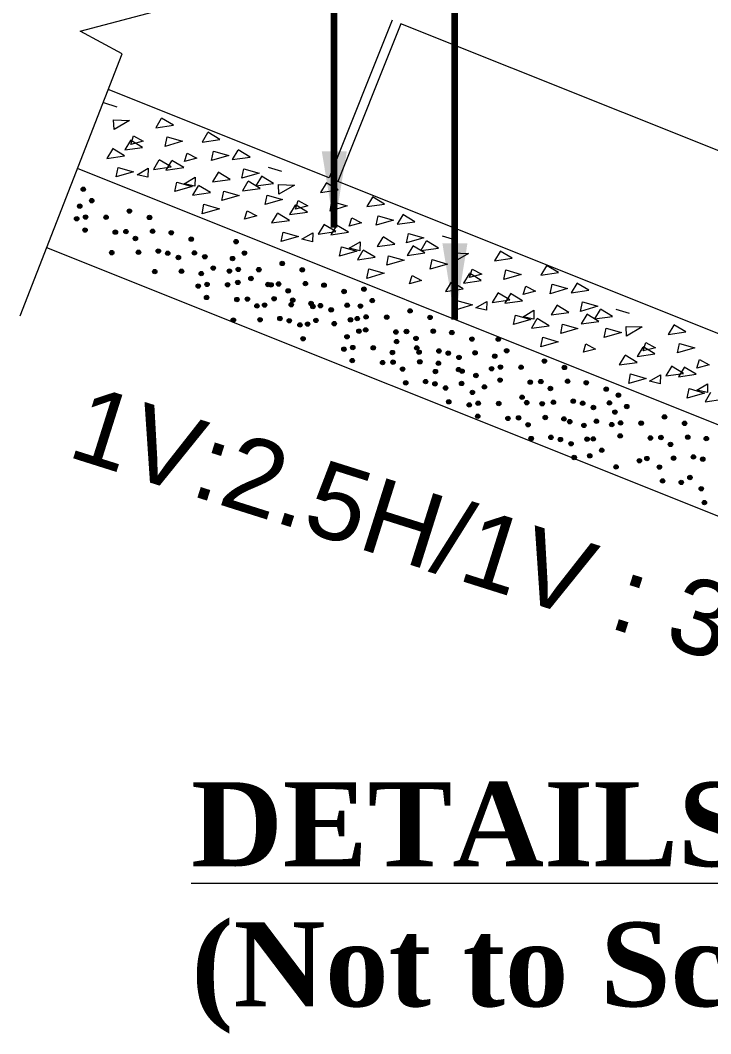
# Model space of a CAD drawing. Header units: inches. Extents: x -8940 to 26362, y -28010 to 990.
# Drawn here: x 4288.3 to 4296.44, y -23327.25 to -23315.3 of the extents above; entities that cross this region are included whole.
import ezdxf

# ---------------------------------------------------------------- set-up
doc = ezdxf.new("R2010")
doc.units = ezdxf.units.IN
doc.header["$MEASUREMENT"] = 0
doc.layers.add('LINE', color=7, linetype='Continuous')
doc.styles.add('Arial B heading -200', font='arialbd.ttf', dxfattribs={"height": 0.6})
doc.styles.get("Standard").update_dxf_attribs({"font": 'arial.ttf'})
doc.dimstyles.get("Standard").update_dxf_attribs({"dimtxt": 0.18, "dimasz": 0.18, "dimexe": 0.18, "dimexo": 0.0625, "dimgap": 0.09, "dimtad": 0, "dimtih": 1, "dimtoh": 1, "dimdec": 4, "dimzin": 0, "dimdsep": 46, "dimtxsty": 'Standard', "dimcen": 0.09, "dimadec": 0, "dimazin": 0, "dimtfac": 1, "dimtdec": 4, "dimtofl": 0, "dimtmove": 0, "dimatfit": 3, "dimfxl": 1, "dimtolj": 1, "dimtzin": 0, "dimarcsym": 0})

msp = doc.modelspace()

# ---------------------------------------------------------------- hatches: boundary and pattern name
at = {"layer": 'LINE', "lineweight": 20, "ltscale": 0.5}
for points in [[(4289.071372, -23317.296235, -1), (4289.019928, -23317.296235, -1)], [(4289.170561, -23317.430285, -1), (4289.119116, -23317.430285, -1)], [(4289.029967, -23317.495123, -1), (4288.978522, -23317.495123, -1)], [(4289.612927, -23317.563593, -1), (4289.565863, -23317.54282, -1)], [(4288.993296, -23317.64261, -1), (4288.941852, -23317.64261, -1)], [(4289.097749, -23317.622998, -1), (4289.046305, -23317.622998, -1)], [(4289.340075, -23317.626092, -1), (4289.28863, -23317.626092, -1)], [(4289.849479, -23317.638597, -1), (4289.802415, -23317.617824, -1)], [(4289.092485, -23317.77666, -1), (4289.04104, -23317.77666, -1)], [(4289.446814, -23317.811349, -1), (4289.39975, -23317.790576, -1)], [(4289.571329, -23317.805508, -1), (4289.524265, -23317.784735, -1)], [(4289.886094, -23317.801284, -1), (4289.839029, -23317.780511, -1)], [(4290.105702, -23317.818865, -1), (4290.058638, -23317.798092, -1)], [(4289.683366, -23317.886352, -1), (4289.636302, -23317.865579, -1)], [(4290.342255, -23317.893868, -1), (4290.29519, -23317.873095, -1)], [(4290.871609, -23317.913147, -1), (4290.820164, -23317.913147, -1)], [(4289.405216, -23318.053263, -1), (4289.358152, -23318.03249, -1)], [(4289.71998, -23318.04904, -1), (4289.672916, -23318.028267, -1)], [(4289.953543, -23318.035005, -1), (4289.906479, -23318.014233, -1)], [(4290.378869, -23318.056555, -1), (4290.331805, -23318.035783, -1)], [(4290.970797, -23318.047198, -1), (4290.919352, -23318.047198, -1)], [(4290.064104, -23318.060779, -1), (4290.01704, -23318.040006, -1)], [(4290.190095, -23318.110009, -1), (4290.143031, -23318.089236, -1)], [(4290.503687, -23318.090343, -1), (4290.452242, -23318.090343, -1)], [(4290.830203, -23318.112035, -1), (4290.778758, -23318.112035, -1)], [(4289.911945, -23318.27692, -1), (4289.864881, -23318.256147, -1)], [(4290.226709, -23318.272696, -1), (4290.179645, -23318.251923, -1)], [(4290.602875, -23318.224394, -1), (4290.55143, -23318.224394, -1)], [(4290.793532, -23318.259522, -1), (4290.742088, -23318.259522, -1)], [(4290.897986, -23318.23991, -1), (4290.846541, -23318.23991, -1)], [(4291.140311, -23318.243005, -1), (4291.088866, -23318.243005, -1)], [(4291.413163, -23318.180505, -1), (4291.366099, -23318.159733, -1)], [(4291.649716, -23318.255509, -1), (4291.602651, -23318.234736, -1)], [(4290.462281, -23318.289231, -1), (4290.410836, -23318.289231, -1)], [(4290.892721, -23318.393572, -1), (4290.841276, -23318.393572, -1)], [(4291.045241, -23318.357702, -1), (4290.998177, -23318.336929, -1)], [(4290.42561, -23318.436718, -1), (4290.374166, -23318.436718, -1)], [(4290.530064, -23318.417106, -1), (4290.478619, -23318.417106, -1)], [(4290.772389, -23318.420201, -1), (4290.720944, -23318.420201, -1)], [(4291.24705, -23318.428261, -1), (4291.199986, -23318.407488, -1)], [(4291.281794, -23318.432705, -1), (4291.234729, -23318.411932, -1)], [(4291.371565, -23318.42242, -1), (4291.324501, -23318.401647, -1)], [(4291.483602, -23318.503264, -1), (4291.436538, -23318.482491, -1)], [(4291.68633, -23318.418196, -1), (4291.639266, -23318.397423, -1)], [(4291.905939, -23318.435777, -1), (4291.858874, -23318.415004, -1)], [(4292.142491, -23318.51078, -1), (4292.095427, -23318.490007, -1)], [(4292.378225, -23318.472903, -1), (4292.326781, -23318.472903, -1)], [(4290.524799, -23318.570768, -1), (4290.473354, -23318.570768, -1)], [(4290.879128, -23318.605457, -1), (4290.832064, -23318.584684, -1)], [(4291.003643, -23318.599616, -1), (4290.956579, -23318.578843, -1)], [(4291.318408, -23318.595392, -1), (4291.271344, -23318.574619, -1)], [(4291.538017, -23318.612973, -1), (4291.490953, -23318.5922, -1)], [(4291.753779, -23318.651918, -1), (4291.706715, -23318.631145, -1)], [(4292.477414, -23318.606953, -1), (4292.425969, -23318.606953, -1)], [(4291.11568, -23318.68046, -1), (4291.068616, -23318.659688, -1)], [(4291.205452, -23318.670175, -1), (4291.158388, -23318.649403, -1)], [(4291.520217, -23318.665952, -1), (4291.473152, -23318.645179, -1)], [(4291.774569, -23318.687976, -1), (4291.727505, -23318.667203, -1)], [(4291.864341, -23318.677691, -1), (4291.817277, -23318.656918, -1)], [(4291.990331, -23318.726921, -1), (4291.943267, -23318.706148, -1)], [(4292.179105, -23318.673468, -1), (4292.132041, -23318.652695, -1)], [(4292.33682, -23318.67179, -1), (4292.285375, -23318.67179, -1)], [(4292.91978, -23318.740261, -1), (4292.872716, -23318.719488, -1)], [(4290.83753, -23318.847372, -1), (4290.790466, -23318.826599, -1)], [(4291.152295, -23318.843148, -1), (4291.10523, -23318.822375, -1)], [(4291.385857, -23318.829114, -1), (4291.338793, -23318.808341, -1)], [(4291.496419, -23318.854887, -1), (4291.449355, -23318.834114, -1)], [(4291.712181, -23318.893832, -1), (4291.665117, -23318.873059, -1)], [(4291.811183, -23318.850664, -1), (4291.764119, -23318.829891, -1)], [(4292.026946, -23318.889608, -1), (4291.979882, -23318.868836, -1)], [(4292.220561, -23318.833871, -1), (4292.169116, -23318.833871, -1)], [(4292.300149, -23318.819277, -1), (4292.248705, -23318.819277, -1)], [(4292.404602, -23318.799666, -1), (4292.353158, -23318.799666, -1)], [(4292.646928, -23318.80276, -1), (4292.595483, -23318.80276, -1)], [(4293.156332, -23318.815264, -1), (4293.109268, -23318.794491, -1)], [(4291.622409, -23318.904117, -1), (4291.575345, -23318.883344, -1)], [(4292.319749, -23318.967921, -1), (4292.268305, -23318.967921, -1)], [(4292.399338, -23318.953328, -1), (4292.347893, -23318.953328, -1)], [(4292.753667, -23318.988017, -1), (4292.706603, -23318.967244, -1)], [(4292.878182, -23318.982175, -1), (4292.831118, -23318.961403, -1)], [(4293.192947, -23318.977952, -1), (4293.145882, -23318.957179, -1)], [(4293.412555, -23318.995532, -1), (4293.365491, -23318.97476, -1)], [(4291.659024, -23319.066805, -1), (4291.61196, -23319.046032, -1)], [(4292.179155, -23319.032759, -1), (4292.12771, -23319.032759, -1)], [(4292.762115, -23319.101229, -1), (4292.715051, -23319.080457, -1)], [(4292.990219, -23319.06302, -1), (4292.943155, -23319.042247, -1)], [(4293.649108, -23319.070536, -1), (4293.602043, -23319.049763, -1)], [(4293.961651, -23319.063566, -1), (4293.910207, -23319.063566, -1)], [(4292.142485, -23319.180246, -1), (4292.09104, -23319.180246, -1)], [(4292.246938, -23319.160634, -1), (4292.195493, -23319.160634, -1)], [(4292.489263, -23319.163729, -1), (4292.437818, -23319.163729, -1)], [(4292.712069, -23319.229931, -1), (4292.665005, -23319.209158, -1)], [(4292.998668, -23319.176233, -1), (4292.951604, -23319.15546, -1)], [(4293.026833, -23319.225707, -1), (4292.979769, -23319.204935, -1)], [(4293.260396, -23319.211673, -1), (4293.213332, -23319.1909, -1)], [(4293.370957, -23319.237447, -1), (4293.323893, -23319.216674, -1)], [(4293.685722, -23319.233223, -1), (4293.638658, -23319.21245, -1)], [(4294.06084, -23319.197616, -1), (4294.009395, -23319.197616, -1)], [(4292.241673, -23319.314296, -1), (4292.190228, -23319.314296, -1)], [(4292.596002, -23319.348985, -1), (4292.548938, -23319.328212, -1)], [(4292.720518, -23319.343144, -1), (4292.673453, -23319.322371, -1)], [(4293.035282, -23319.33892, -1), (4292.988218, -23319.318147, -1)], [(4293.254891, -23319.356501, -1), (4293.207827, -23319.335728, -1)], [(4293.496948, -23319.286677, -1), (4293.449884, -23319.265904, -1)], [(4293.920246, -23319.262453, -1), (4293.868801, -23319.262453, -1)], [(4294.503206, -23319.330924, -1), (4294.456142, -23319.310151, -1)], [(4292.832554, -23319.423988, -1), (4292.78549, -23319.403215, -1)], [(4293.218798, -23319.453588, -1), (4293.171734, -23319.432815, -1)], [(4293.491443, -23319.431504, -1), (4293.444379, -23319.410731, -1)], [(4293.533562, -23319.449364, -1), (4293.486498, -23319.428591, -1)], [(4293.883575, -23319.40994, -1), (4293.832131, -23319.40994, -1)], [(4293.988029, -23319.390329, -1), (4293.936584, -23319.390329, -1)], [(4294.230354, -23319.393423, -1), (4294.178909, -23319.393423, -1)], [(4294.739758, -23319.405927, -1), (4294.692694, -23319.385154, -1)], [(4292.869169, -23319.586676, -1), (4292.822105, -23319.565903, -1)], [(4293.102731, -23319.572642, -1), (4293.055667, -23319.551869, -1)], [(4293.213293, -23319.598415, -1), (4293.166229, -23319.577642, -1)], [(4293.528057, -23319.594191, -1), (4293.480993, -23319.573419, -1)], [(4293.698858, -23319.49013, -1), (4293.647414, -23319.49013, -1)], [(4293.982764, -23319.543991, -1), (4293.931319, -23319.543991, -1)], [(4294.337093, -23319.57868, -1), (4294.290029, -23319.557907, -1)], [(4294.461608, -23319.572838, -1), (4294.414544, -23319.552065, -1)], [(4294.776373, -23319.568615, -1), (4294.729309, -23319.547842, -1)], [(4294.995981, -23319.586195, -1), (4294.948917, -23319.565422, -1)], [(4293.339284, -23319.647645, -1), (4293.292219, -23319.626872, -1)], [(4293.657453, -23319.689017, -1), (4293.606008, -23319.689017, -1)], [(4293.798047, -23319.62418, -1), (4293.746602, -23319.62418, -1)], [(4294.573645, -23319.653683, -1), (4294.526581, -23319.63291, -1)], [(4295.232534, -23319.661199, -1), (4295.18547, -23319.640426, -1)], [(4293.375898, -23319.810332, -1), (4293.328834, -23319.789559, -1)], [(4293.620782, -23319.836504, -1), (4293.569337, -23319.836504, -1)], [(4293.725235, -23319.816893, -1), (4293.673791, -23319.816893, -1)], [(4293.967561, -23319.819987, -1), (4293.916116, -23319.819987, -1)], [(4294.240413, -23319.757488, -1), (4294.193349, -23319.736715, -1)], [(4294.295495, -23319.820594, -1), (4294.248431, -23319.799821, -1)], [(4294.476965, -23319.832491, -1), (4294.429901, -23319.811718, -1)], [(4294.610259, -23319.81637, -1), (4294.563195, -23319.795598, -1)], [(4294.843822, -23319.802336, -1), (4294.796758, -23319.781563, -1)], [(4294.954384, -23319.82811, -1), (4294.907319, -23319.807337, -1)], [(4295.269148, -23319.823886, -1), (4295.222084, -23319.803113, -1)], [(4295.377498, -23319.721605, -1), (4295.326054, -23319.721605, -1)], [(4295.080374, -23319.877339, -1), (4295.03331, -23319.856567, -1)], [(4295.336093, -23319.920493, -1), (4295.284648, -23319.920493, -1)], [(4295.476687, -23319.855656, -1), (4295.425242, -23319.855656, -1)], [(4293.71997, -23319.970555, -1), (4293.668526, -23319.970555, -1)], [(4294.0743, -23320.005244, -1), (4294.027235, -23319.984471, -1)], [(4294.198815, -23319.999402, -1), (4294.151751, -23319.978629, -1)], [(4294.310852, -23320.080247, -1), (4294.263788, -23320.059474, -1)], [(4294.51358, -23319.995179, -1), (4294.466515, -23319.974406, -1)], [(4294.733188, -23320.012759, -1), (4294.686124, -23319.991986, -1)], [(4294.802224, -23320.044251, -1), (4294.75516, -23320.023478, -1)], [(4294.96974, -23320.087763, -1), (4294.922676, -23320.06699, -1)], [(4295.116989, -23320.040027, -1), (4295.069924, -23320.019254, -1)], [(4295.299422, -23320.06798, -1), (4295.247978, -23320.06798, -1)], [(4295.403876, -23320.048368, -1), (4295.352431, -23320.048368, -1)], [(4295.646201, -23320.051463, -1), (4295.594756, -23320.051463, -1)], [(4295.919053, -23319.988964, -1), (4295.871989, -23319.968191, -1)], [(4296.155605, -23320.063967, -1), (4296.108541, -23320.043194, -1)], [(4294.347466, -23320.242934, -1), (4294.300402, -23320.222162, -1)], [(4294.581029, -23320.2289, -1), (4294.533965, -23320.208127, -1)], [(4294.69159, -23320.254674, -1), (4294.644526, -23320.233901, -1)], [(4294.817581, -23320.303903, -1), (4294.770517, -23320.283131, -1)], [(4295.006355, -23320.25045, -1), (4294.959291, -23320.229677, -1)], [(4295.081611, -23320.237353, -1), (4295.030166, -23320.237353, -1)], [(4295.398611, -23320.20203, -1), (4295.347166, -23320.20203, -1)], [(4295.75294, -23320.236719, -1), (4295.705876, -23320.215946, -1)], [(4295.877455, -23320.230878, -1), (4295.830391, -23320.210105, -1)], [(4295.989492, -23320.311722, -1), (4295.942428, -23320.29095, -1)], [(4296.19222, -23320.226654, -1), (4296.145156, -23320.205882, -1)], [(4296.411829, -23320.244235, -1), (4296.364764, -23320.223462, -1)], [(4295.040205, -23320.436241, -1), (4294.988761, -23320.436241, -1)], [(4295.180799, -23320.371404, -1), (4295.129355, -23320.371404, -1)], [(4294.854195, -23320.466591, -1), (4294.807131, -23320.445818, -1)], [(4295.623166, -23320.504712, -1), (4295.576102, -23320.483939, -1)], [(4295.711342, -23320.478634, -1), (4295.664278, -23320.457861, -1)], [(4296.026106, -23320.47441, -1), (4295.979042, -23320.453637, -1)], [(4296.259669, -23320.460376, -1), (4296.212605, -23320.439603, -1)], [(4296.370231, -23320.486149, -1), (4296.323166, -23320.465376, -1)], [(4295.350313, -23320.567211, -1), (4295.298869, -23320.567211, -1)], [(4295.859718, -23320.579715, -1), (4295.812654, -23320.558942, -1)], [(4295.896332, -23320.742403, -1), (4295.849268, -23320.72163, -1)], [(4296.115941, -23320.759983, -1), (4296.068877, -23320.73921, -1)], [(4296.218071, -23320.70229, -1), (4296.171007, -23320.681517, -1)], [(4296.352493, -23320.834986, -1), (4296.305429, -23320.814213, -1)], [(4296.389108, -23320.997674, -1), (4296.342043, -23320.976901, -1)]]:
    msp.add_hatch(color=7, dxfattribs=at).paths.add_polyline_path(points)

# ---------------------------------------------------------------- linework, layer by layer
at = {"layer": 'LINE', "color": 7, "lineweight": 20, "ltscale": 0.5}
for p, q in [((4292.685386, -23315.30477), (4291.942604, -23317.161724)), ((4292.787232, -23315.345509), (4292.044451, -23317.202462)), ((4297.397405, -23317.189578), (4292.787232, -23315.345509)), ((4291.942604, -23317.161724), (4289.339861, -23316.120626)), ((4289.443015, -23316.326768), (4289.28615, -23316.27879)), ((4289.965142, -23316.461841), (4289.899443, -23316.5718)), ((4290.10844, -23316.541826), (4289.967622, -23316.45769)), ((4289.403212, -23316.477955), (4289.591707, -23316.484985)), ((4289.408071, -23316.592509), (4289.403212, -23316.477955)), ((4289.591707, -23316.484985), (4289.408071, -23316.592509)), ((4289.899443, -23316.5718), (4290.10844, -23316.541826)), ((4289.604967, -23316.767525), (4289.63601, -23316.667808)), ((4289.63601, -23316.667808), (4289.74975, -23316.729339)), ((4290.010894, -23316.791474), (4290.0336, -23316.679088)), ((4290.0336, -23316.679088), (4290.214931, -23316.731039)), ((4290.510387, -23316.629091), (4290.444688, -23316.73905)), ((4290.444688, -23316.73905), (4290.653684, -23316.709076)), ((4290.653684, -23316.709076), (4290.512867, -23316.62494)), ((4289.388672, -23316.821466), (4289.322973, -23316.931426)), ((4289.53197, -23316.901452), (4289.391152, -23316.817316)), ((4289.600795, -23316.722613), (4289.535096, -23316.832573)), ((4289.535096, -23316.832573), (4289.744093, -23316.802598)), ((4289.744093, -23316.802598), (4289.603275, -23316.718462)), ((4289.74975, -23316.729339), (4289.604967, -23316.767525)), ((4290.214931, -23316.731039), (4290.010894, -23316.791474)), ((4289.322973, -23316.931426), (4289.53197, -23316.901452)), ((4290.080764, -23317.032359), (4289.939946, -23316.948223)), ((4290.238452, -23316.96884), (4290.269495, -23316.869122)), ((4290.383234, -23316.930653), (4290.238452, -23316.96884)), ((4290.269495, -23316.869122), (4290.383234, -23316.930653)), ((4290.556138, -23316.958724), (4290.578845, -23316.846338)), ((4290.760176, -23316.898289), (4290.556138, -23316.958724)), ((4290.578845, -23316.846338), (4290.760176, -23316.898289)), ((4290.867653, -23316.836783), (4290.801954, -23316.946743)), ((4290.801954, -23316.946743), (4291.010951, -23316.916768)), ((4291.010951, -23316.916768), (4290.870133, -23316.832632)), ((4302.408576, -23322.425145), (4288.977395, -23317.052673)), ((4289.434424, -23317.1511), (4289.45713, -23317.038714)), ((4289.45713, -23317.038714), (4289.638461, -23317.090665)), ((4289.679994, -23317.124269), (4289.809184, -23317.04857)), ((4289.809184, -23317.04857), (4289.806088, -23317.152962)), ((4289.937466, -23316.952374), (4289.871767, -23317.062334)), ((4289.871767, -23317.062334), (4290.080764, -23317.032359)), ((4290.08595, -23316.961124), (4290.020251, -23317.071084)), ((4290.020251, -23317.071084), (4290.229247, -23317.04111)), ((4290.229247, -23317.04111), (4290.08843, -23316.956974)), ((4290.913405, -23317.166416), (4290.936111, -23317.05403)), ((4290.936111, -23317.05403), (4291.117442, -23317.105982)), ((4291.385303, -23317.088215), (4291.228438, -23317.040238)), ((4289.638461, -23317.090665), (4289.434424, -23317.1511)), ((4289.806088, -23317.152962), (4289.679994, -23317.124269)), ((4290.23544, -23317.230121), (4290.36463, -23317.154421)), ((4290.36463, -23317.154421), (4290.361533, -23317.258814)), ((4290.633381, -23317.099478), (4290.567682, -23317.209438)), ((4290.567682, -23317.209438), (4290.776679, -23317.179464)), ((4290.776679, -23317.179464), (4290.635861, -23317.095328)), ((4291.117442, -23317.105982), (4290.913405, -23317.166416)), ((4291.145148, -23317.146595), (4291.079449, -23317.256555)), ((4291.288445, -23317.226581), (4291.147627, -23317.142445)), ((4290.123687, -23317.323261), (4290.146393, -23317.210875)), ((4290.327725, -23317.262826), (4290.123687, -23317.323261)), ((4290.146393, -23317.210875), (4290.327725, -23317.262826)), ((4290.361533, -23317.258814), (4290.23544, -23317.230121)), ((4290.399731, -23317.255291), (4290.334032, -23317.365251)), ((4290.543029, -23317.335277), (4290.402211, -23317.251141)), ((4290.986333, -23317.205039), (4290.920634, -23317.314999)), ((4290.920634, -23317.314999), (4291.129631, -23317.285024)), ((4291.129631, -23317.285024), (4290.988813, -23317.200888)), ((4291.079449, -23317.256555), (4291.288445, -23317.226581)), ((4291.3455, -23317.239403), (4291.533995, -23317.246433)), ((4291.350359, -23317.353957), (4291.3455, -23317.239403)), ((4291.533995, -23317.246433), (4291.350359, -23317.353957)), ((4291.90743, -23317.223288), (4291.841731, -23317.333248)), ((4291.841731, -23317.333248), (4292.050728, -23317.303273)), ((4292.050728, -23317.303273), (4291.90991, -23317.219137)), ((4296.654624, -23319.046531), (4292.044451, -23317.202462)), ((4290.334032, -23317.365251), (4290.543029, -23317.335277)), ((4290.679133, -23317.429112), (4290.701839, -23317.316726)), ((4290.88317, -23317.368677), (4290.679133, -23317.429112)), ((4290.701839, -23317.316726), (4290.88317, -23317.368677)), ((4291.190899, -23317.476229), (4291.213605, -23317.363843)), ((4291.394937, -23317.415794), (4291.190899, -23317.476229)), ((4291.213605, -23317.363843), (4291.394937, -23317.415794)), ((4292.452675, -23317.390538), (4292.386976, -23317.500498)), ((4292.595973, -23317.470523), (4292.455155, -23317.386387)), ((4290.445483, -23317.584925), (4290.468189, -23317.472539)), ((4290.64952, -23317.52449), (4290.445483, -23317.584925)), ((4290.468189, -23317.472539), (4290.64952, -23317.52449)), ((4291.543084, -23317.484061), (4291.477385, -23317.59402)), ((4291.686381, -23317.564046), (4291.545564, -23317.47991)), ((4291.547255, -23317.528973), (4291.578298, -23317.429255)), ((4291.692038, -23317.490786), (4291.547255, -23317.528973)), ((4291.578298, -23317.429255), (4291.692038, -23317.490786)), ((4291.953182, -23317.552922), (4291.975888, -23317.440536)), ((4292.157219, -23317.492487), (4291.953182, -23317.552922)), ((4291.975888, -23317.440536), (4292.157219, -23317.492487)), ((4292.386976, -23317.500498), (4292.595973, -23317.470523)), ((4290.94636, -23317.648849), (4290.977404, -23317.549132)), ((4291.091143, -23317.610663), (4290.94636, -23317.648849)), ((4290.977404, -23317.549132), (4291.091143, -23317.610663)), ((4291.33096, -23317.582914), (4291.265261, -23317.692874)), ((4291.265261, -23317.692874), (4291.474258, -23317.662899)), ((4291.474258, -23317.662899), (4291.33344, -23317.578763)), ((4291.477385, -23317.59402), (4291.686381, -23317.564046)), ((4292.18074, -23317.730287), (4292.211783, -23317.630569)), ((4292.211783, -23317.630569), (4292.325523, -23317.692101)), ((4292.498427, -23317.720171), (4292.521133, -23317.607785)), ((4292.702464, -23317.659737), (4292.498427, -23317.720171)), ((4292.521133, -23317.607785), (4292.702464, -23317.659737)), ((4292.809942, -23317.59823), (4292.744243, -23317.70819)), ((4292.953239, -23317.678216), (4292.812422, -23317.59408)), ((4291.879754, -23317.713821), (4291.814055, -23317.823781)), ((4292.023052, -23317.793806), (4291.882234, -23317.70967)), ((4292.028238, -23317.722572), (4291.962539, -23317.832532)), ((4292.171535, -23317.802557), (4292.030718, -23317.718421)), ((4292.325523, -23317.692101), (4292.18074, -23317.730287)), ((4292.744243, -23317.70819), (4292.953239, -23317.678216)), ((4291.376712, -23317.912547), (4291.399418, -23317.800161)), ((4291.580749, -23317.852112), (4291.376712, -23317.912547)), ((4291.399418, -23317.800161), (4291.580749, -23317.852112)), ((4291.622283, -23317.885717), (4291.751472, -23317.810018)), ((4291.748376, -23317.91441), (4291.622283, -23317.885717)), ((4291.751472, -23317.810018), (4291.748376, -23317.91441)), ((4291.814055, -23317.823781), (4292.023052, -23317.793806)), ((4291.962539, -23317.832532), (4292.171535, -23317.802557)), ((4292.575669, -23317.860926), (4292.509971, -23317.970886)), ((4292.718967, -23317.940911), (4292.578149, -23317.856775)), ((4292.855693, -23317.927864), (4292.8784, -23317.815478)), ((4293.059731, -23317.867429), (4292.855693, -23317.927864)), ((4292.8784, -23317.815478), (4293.059731, -23317.867429)), ((4293.230733, -23317.988028), (4293.089916, -23317.903892)), ((4293.435569, -23317.894462), (4293.278704, -23317.846484)), ((4302.04611, -23323.357192), (4288.614929, -23317.984719)), ((4292.065975, -23318.084708), (4292.088682, -23317.972322)), ((4292.088682, -23317.972322), (4292.270013, -23318.024273)), ((4292.177728, -23317.991568), (4292.306918, -23317.915869)), ((4292.303822, -23318.020261), (4292.177728, -23317.991568)), ((4292.342019, -23318.016739), (4292.27632, -23318.126699)), ((4292.306918, -23317.915869), (4292.303822, -23318.020261)), ((4292.485317, -23318.096724), (4292.344499, -23318.012588)), ((4292.509971, -23317.970886), (4292.718967, -23317.940911)), ((4292.928621, -23317.966486), (4292.862922, -23318.076446)), ((4293.071919, -23318.046472), (4292.931101, -23317.962336)), ((4293.087436, -23317.908043), (4293.021737, -23318.018003)), ((4293.021737, -23318.018003), (4293.230733, -23317.988028)), ((4292.270013, -23318.024273), (4292.065975, -23318.084708)), ((4292.27632, -23318.126699), (4292.485317, -23318.096724)), ((4292.621421, -23318.190559), (4292.644127, -23318.078173)), ((4292.825459, -23318.130124), (4292.621421, -23318.190559)), ((4292.644127, -23318.078173), (4292.825459, -23318.130124)), ((4292.862922, -23318.076446), (4293.071919, -23318.046472)), ((4293.133187, -23318.237676), (4293.155894, -23318.12529)), ((4293.155894, -23318.12529), (4293.337225, -23318.177241)), ((4293.395766, -23318.045649), (4293.584261, -23318.052679)), ((4293.400625, -23318.160203), (4293.395766, -23318.045649)), ((4293.584261, -23318.052679), (4293.400625, -23318.160203)), ((4293.957696, -23318.029535), (4293.891997, -23318.139494)), ((4293.891997, -23318.139494), (4294.100994, -23318.10952)), ((4294.100994, -23318.10952), (4293.960176, -23318.025384)), ((4292.387771, -23318.346372), (4292.410477, -23318.233986)), ((4292.410477, -23318.233986), (4292.591808, -23318.285937)), ((4293.337225, -23318.177241), (4293.133187, -23318.237676)), ((4293.597521, -23318.335219), (4293.628564, -23318.235501)), ((4293.628564, -23318.235501), (4293.742304, -23318.297033)), ((4294.003448, -23318.359168), (4294.026154, -23318.246782)), ((4294.026154, -23318.246782), (4294.207485, -23318.298733)), ((4294.502941, -23318.196785), (4294.437242, -23318.306744)), ((4294.646238, -23318.27677), (4294.505421, -23318.192634)), ((4292.591808, -23318.285937), (4292.387771, -23318.346372)), ((4292.888648, -23318.410297), (4292.919692, -23318.310579)), ((4293.033431, -23318.37211), (4292.888648, -23318.410297)), ((4292.919692, -23318.310579), (4293.033431, -23318.37211)), ((4293.59335, -23318.290307), (4293.527651, -23318.400267)), ((4293.527651, -23318.400267), (4293.736647, -23318.370292)), ((4293.736647, -23318.370292), (4293.59583, -23318.286156)), ((4293.742304, -23318.297033), (4293.597521, -23318.335219)), ((4294.207485, -23318.298733), (4294.003448, -23318.359168)), ((4294.437242, -23318.306744), (4294.646238, -23318.27677)), ((4293.381226, -23318.38916), (4293.315527, -23318.49912)), ((4293.315527, -23318.49912), (4293.524524, -23318.469145)), ((4293.524524, -23318.469145), (4293.383706, -23318.38501)), ((4294.231006, -23318.536534), (4294.262049, -23318.436816)), ((4294.375789, -23318.498347), (4294.231006, -23318.536534)), ((4294.262049, -23318.436816), (4294.375789, -23318.498347)), ((4294.548693, -23318.526418), (4294.571399, -23318.414032)), ((4294.75273, -23318.465983), (4294.548693, -23318.526418)), ((4294.571399, -23318.414032), (4294.75273, -23318.465983)), ((4294.860207, -23318.404477), (4294.794509, -23318.514437)), ((4294.794509, -23318.514437), (4295.003505, -23318.484462)), ((4295.003505, -23318.484462), (4294.862687, -23318.400326)), ((4293.426978, -23318.718794), (4293.449684, -23318.606408)), ((4293.449684, -23318.606408), (4293.631015, -23318.658359)), ((4293.672549, -23318.691963), (4293.801738, -23318.616264)), ((4293.801738, -23318.616264), (4293.798642, -23318.720656)), ((4293.93002, -23318.520068), (4293.864321, -23318.630027)), ((4293.864321, -23318.630027), (4294.073318, -23318.600053)), ((4294.073318, -23318.600053), (4293.9325, -23318.515917)), ((4294.078504, -23318.528818), (4294.012805, -23318.638778)), ((4294.012805, -23318.638778), (4294.221801, -23318.608804)), ((4294.221801, -23318.608804), (4294.080984, -23318.524668)), ((4293.631015, -23318.658359), (4293.426978, -23318.718794)), ((4293.798642, -23318.720656), (4293.672549, -23318.691963)), ((4294.227994, -23318.797815), (4294.357184, -23318.722115)), ((4294.357184, -23318.722115), (4294.354087, -23318.826508)), ((4294.625935, -23318.667172), (4294.560236, -23318.777132)), ((4294.769233, -23318.747158), (4294.628415, -23318.663022)), ((4294.905959, -23318.73411), (4294.928665, -23318.621724)), ((4295.109997, -23318.673676), (4294.905959, -23318.73411)), ((4294.928665, -23318.621724), (4295.109997, -23318.673676)), ((4295.137702, -23318.714289), (4295.072003, -23318.824249)), ((4295.280999, -23318.794274), (4295.140182, -23318.710139)), ((4295.482302, -23318.760221), (4295.325437, -23318.712244)), ((4294.116241, -23318.890955), (4294.138948, -23318.778569)), ((4294.320279, -23318.83052), (4294.116241, -23318.890955)), ((4294.138948, -23318.778569), (4294.320279, -23318.83052)), ((4294.354087, -23318.826508), (4294.227994, -23318.797815)), ((4294.392285, -23318.822985), (4294.326586, -23318.932945)), ((4294.535583, -23318.90297), (4294.394765, -23318.818835)), ((4294.560236, -23318.777132), (4294.769233, -23318.747158)), ((4294.978887, -23318.772733), (4294.913188, -23318.882693)), ((4294.913188, -23318.882693), (4295.122185, -23318.852718)), ((4295.122185, -23318.852718), (4294.981367, -23318.768582)), ((4295.072003, -23318.824249), (4295.280999, -23318.794274)), ((4294.326586, -23318.932945), (4294.535583, -23318.90297)), ((4294.671687, -23318.996806), (4294.694393, -23318.88442)), ((4294.875725, -23318.936371), (4294.671687, -23318.996806)), ((4294.694393, -23318.88442), (4294.875725, -23318.936371)), ((4295.183453, -23319.043923), (4295.20616, -23318.931537)), ((4295.20616, -23318.931537), (4295.387491, -23318.983488)), ((4295.442499, -23318.911409), (4295.630994, -23318.918439)), ((4295.447358, -23319.025963), (4295.442499, -23318.911409)), ((4295.630994, -23318.918439), (4295.447358, -23319.025963)), ((4296.004429, -23318.895294), (4295.93873, -23319.005254)), ((4295.93873, -23319.005254), (4296.147727, -23318.975279)), ((4296.147727, -23318.975279), (4296.006909, -23318.891143)), ((4294.438037, -23319.152619), (4294.460743, -23319.040233)), ((4294.642074, -23319.092184), (4294.438037, -23319.152619)), ((4294.460743, -23319.040233), (4294.642074, -23319.092184)), ((4295.387491, -23318.983488), (4295.183453, -23319.043923)), ((4294.938914, -23319.216543), (4294.969958, -23319.116826)), ((4295.083697, -23319.178357), (4294.938914, -23319.216543)), ((4294.969958, -23319.116826), (4295.083697, -23319.178357)), ((4295.640083, -23319.156067), (4295.574384, -23319.266026)), ((4295.78338, -23319.236052), (4295.642563, -23319.151916)), ((4295.644254, -23319.200979), (4295.675297, -23319.101261)), ((4295.789037, -23319.162792), (4295.644254, -23319.200979)), ((4295.675297, -23319.101261), (4295.789037, -23319.162792)), ((4296.050181, -23319.224927), (4296.072887, -23319.112541)), ((4296.254218, -23319.164493), (4296.050181, -23319.224927)), ((4296.072887, -23319.112541), (4296.254218, -23319.164493)), ((4295.427959, -23319.25492), (4295.36226, -23319.364879)), ((4295.36226, -23319.364879), (4295.571257, -23319.334905)), ((4295.571257, -23319.334905), (4295.430439, -23319.250769)), ((4295.574384, -23319.266026), (4295.78338, -23319.236052)), ((4296.277739, -23319.402293), (4296.308782, -23319.302575)), ((4296.308782, -23319.302575), (4296.422522, -23319.364107)), ((4295.976754, -23319.385827), (4295.911055, -23319.495787)), ((4296.120051, -23319.465812), (4295.979233, -23319.381676)), ((4296.125237, -23319.394578), (4296.059538, -23319.504538)), ((4296.268534, -23319.474563), (4296.127717, -23319.390427)), ((4296.422522, -23319.364107), (4296.277739, -23319.402293)), ((4295.473711, -23319.584553), (4295.496417, -23319.472167)), ((4295.677749, -23319.524118), (4295.473711, -23319.584553)), ((4295.496417, -23319.472167), (4295.677749, -23319.524118)), ((4295.719282, -23319.557723), (4295.848471, -23319.482024)), ((4295.845375, -23319.586416), (4295.719282, -23319.557723)), ((4295.848471, -23319.482024), (4295.845375, -23319.586416)), ((4295.911055, -23319.495787), (4296.120051, -23319.465812)), ((4296.059538, -23319.504538), (4296.268534, -23319.474563)), ((4296.162974, -23319.756714), (4296.185681, -23319.644328)), ((4296.185681, -23319.644328), (4296.367012, -23319.696279)), ((4296.274728, -23319.663574), (4296.403917, -23319.587875)), ((4296.400821, -23319.692267), (4296.274728, -23319.663574)), ((4296.439018, -23319.688745), (4296.373319, -23319.798704)), ((4296.403917, -23319.587875), (4296.400821, -23319.692267)), ((4296.367012, -23319.696279), (4296.162974, -23319.756714)), ((4296.373319, -23319.798704), (4296.582316, -23319.76873))]:
    msp.add_line(p, q, dxfattribs=at)
msp.add_lwpolyline([(4288.302821, -23318.787275), (4289.503397, -23315.700111), (4289.009947, -23315.431317), (4290.288585, -23315.095118), (4289.889927, -23314.706185), (4290.580325, -23312.854068)], dxfattribs=at)
for centre in [(4289.04565, -23317.296235), (4289.144838, -23317.430285), (4289.004244, -23317.495123), (4289.589395, -23317.553207), (4288.967574, -23317.64261), (4289.072027, -23317.622998), (4289.314352, -23317.626092), (4289.825947, -23317.62821), (4289.066762, -23317.77666), (4289.423282, -23317.800962), (4289.547797, -23317.795121), (4289.862562, -23317.790898), (4290.08217, -23317.808478), (4289.659834, -23317.875966), (4290.318722, -23317.883481), (4290.845886, -23317.913147), (4289.381684, -23318.042877), (4289.696448, -23318.038653), (4289.930011, -23318.024619), (4290.355337, -23318.046169), (4290.945075, -23318.047198), (4290.040572, -23318.050392), (4290.166563, -23318.099622), (4290.477964, -23318.090343), (4290.804481, -23318.112035), (4289.888413, -23318.266533), (4290.203177, -23318.26231), (4290.577153, -23318.224394), (4290.76781, -23318.259522), (4290.872263, -23318.23991), (4291.114589, -23318.243005), (4291.389631, -23318.170119), (4291.626183, -23318.245122), (4290.436559, -23318.289231), (4290.866999, -23318.393572), (4291.021709, -23318.347315), (4290.399888, -23318.436718), (4290.504341, -23318.417106), (4290.746667, -23318.420201), (4291.223518, -23318.417875), (4291.258262, -23318.422318), (4291.348033, -23318.412033), (4291.46007, -23318.492878), (4291.662798, -23318.40781), (4291.882407, -23318.42539), (4292.118959, -23318.500394), (4292.352503, -23318.472903), (4290.499077, -23318.570768), (4290.855596, -23318.595071), (4290.980111, -23318.589229), (4291.294876, -23318.585006), (4291.514485, -23318.602586), (4291.730247, -23318.641531), (4292.451691, -23318.606953), (4291.092148, -23318.670074), (4291.18192, -23318.659789), (4291.496685, -23318.655565), (4291.751037, -23318.67759), (4291.840809, -23318.667305), (4291.966799, -23318.716534), (4292.155573, -23318.663081), (4292.311097, -23318.67179), (4292.896248, -23318.729875), (4290.813998, -23318.836985), (4291.128763, -23318.832762), (4291.362325, -23318.818727), (4291.472887, -23318.844501), (4291.688649, -23318.883446), (4291.787651, -23318.840277), (4292.003414, -23318.879222), (4292.194838, -23318.833871), (4292.274427, -23318.819277), (4292.37888, -23318.799666), (4292.621205, -23318.80276), (4293.1328, -23318.804878), (4291.598877, -23318.893731), (4292.294027, -23318.967921), (4292.373615, -23318.953328), (4292.730135, -23318.97763), (4292.85465, -23318.971789), (4293.169415, -23318.967565), (4293.389023, -23318.985146), (4291.635492, -23319.056418), (4292.153433, -23319.032759), (4292.738583, -23319.090843), (4292.966687, -23319.052633), (4293.625575, -23319.060149), (4293.935929, -23319.063566), (4292.116762, -23319.180246), (4292.221216, -23319.160634), (4292.463541, -23319.163729), (4292.688537, -23319.219545), (4292.975136, -23319.165846), (4293.003301, -23319.215321), (4293.236864, -23319.201287), (4293.347425, -23319.22706), (4293.66219, -23319.222837), (4294.035118, -23319.197616), (4292.215951, -23319.314296), (4292.57247, -23319.338599), (4292.696985, -23319.332757), (4293.01175, -23319.328534), (4293.231359, -23319.346114), (4293.473416, -23319.27629), (4293.894523, -23319.262453), (4294.479674, -23319.320538), (4292.809022, -23319.413602), (4293.195266, -23319.443201), (4293.467911, -23319.421117), (4293.51003, -23319.438978), (4293.857853, -23319.40994), (4293.962306, -23319.390329), (4294.204631, -23319.393423), (4294.716226, -23319.395541), (4292.845637, -23319.576289), (4293.079199, -23319.562255), (4293.189761, -23319.588029), (4293.504525, -23319.583805), (4293.673136, -23319.49013), (4293.957041, -23319.543991), (4294.313561, -23319.568293), (4294.438076, -23319.562452), (4294.752841, -23319.558228), (4294.972449, -23319.575809), (4293.315751, -23319.637258), (4293.63173, -23319.689017), (4293.772324, -23319.62418), (4294.550113, -23319.643296), (4295.209002, -23319.650812), (4293.352366, -23319.799946), (4293.59506, -23319.836504), (4293.699513, -23319.816893), (4293.941838, -23319.819987), (4294.216881, -23319.747102), (4294.271963, -23319.810207), (4294.453433, -23319.822105), (4294.586727, -23319.805984), (4294.82029, -23319.79195), (4294.930851, -23319.817723), (4295.245616, -23319.8135), (4295.351776, -23319.721605), (4295.056842, -23319.866953), (4295.31037, -23319.920493), (4295.450965, -23319.855656), (4293.694248, -23319.970555), (4294.050768, -23319.994857), (4294.175283, -23319.989016), (4294.28732, -23320.06986), (4294.490047, -23319.984792), (4294.709656, -23320.002373), (4294.778692, -23320.033864), (4294.946208, -23320.077376), (4295.093457, -23320.029641), (4295.2737, -23320.06798), (4295.378153, -23320.048368), (4295.620479, -23320.051463), (4295.895521, -23319.978577), (4296.132073, -23320.05358), (4294.323934, -23320.232548), (4294.557497, -23320.218514), (4294.668058, -23320.244287), (4294.794049, -23320.293517), (4294.982823, -23320.240064), (4295.055889, -23320.237353), (4295.372888, -23320.20203), (4295.729408, -23320.226333), (4295.853923, -23320.220492), (4295.96596, -23320.301336), (4296.168688, -23320.216268), (4296.388296, -23320.233849), (4295.014483, -23320.436241), (4295.155077, -23320.371404), (4294.830663, -23320.456205), (4295.599634, -23320.494325), (4295.68781, -23320.468247), (4296.002574, -23320.464024), (4296.236137, -23320.449989), (4296.346698, -23320.475763), (4295.324591, -23320.567211), (4295.836186, -23320.569329), (4295.8728, -23320.732016), (4296.092409, -23320.749597), (4296.194539, -23320.691904), (4296.328961, -23320.8246), (4296.365575, -23320.987287)]:
    msp.add_circle(centre, 0.025722, dxfattribs=at)

# ---------------------------------------------------------------- texts
at = {"layer": 'LINE', "color": 7, "lineweight": 20, "ltscale": 0.5, "insert": (4289.104344, -23319.591131), "char_height": 0.88747444, "width": 9.3037617, "attachment_point": 1, "rotation": 342.4607994}
msp.add_mtext('1V:2.5H/1V : 3H', dxfattribs=at)
at = {"layer": 'LINE', "color": 7, "lineweight": 20, "ltscale": 0.5, "insert": (4290.318138, -23324.281544), "char_height": 0.99046911, "width": 31.90091102, "attachment_point": 1, "style": 'Arial B heading -200'}
msp.add_mtext('{\\fTimes New Roman|b1|i0|c0|p18;\\LDETAILS "Q"\\P\\l(Not to Scale)}', dxfattribs=at)

# ---------------------------------------------------------------- leaders
at = {"layer": 'LINE', "color": 7, "lineweight": 20, "ltscale": 0.5}
for points in [[(4292.004082, -23317.747027), (4292.004082, -23303.532779), (4292.578001, -23303.532779)], [(4293.425342, -23318.832024), (4293.425342, -23309.973257), (4294.108687, -23309.973257)]]:
    msp.add_leader(points, dimstyle='Standard', override={"dimtxt": 1.2, "dimasz": 0.9, "dimclrd": 7, "dimclre": 7, "dimclrt": 7, "dimlwd": 65535, "dimlwe": 65535}, dxfattribs=at)

doc.saveas('drawing.dxf')
